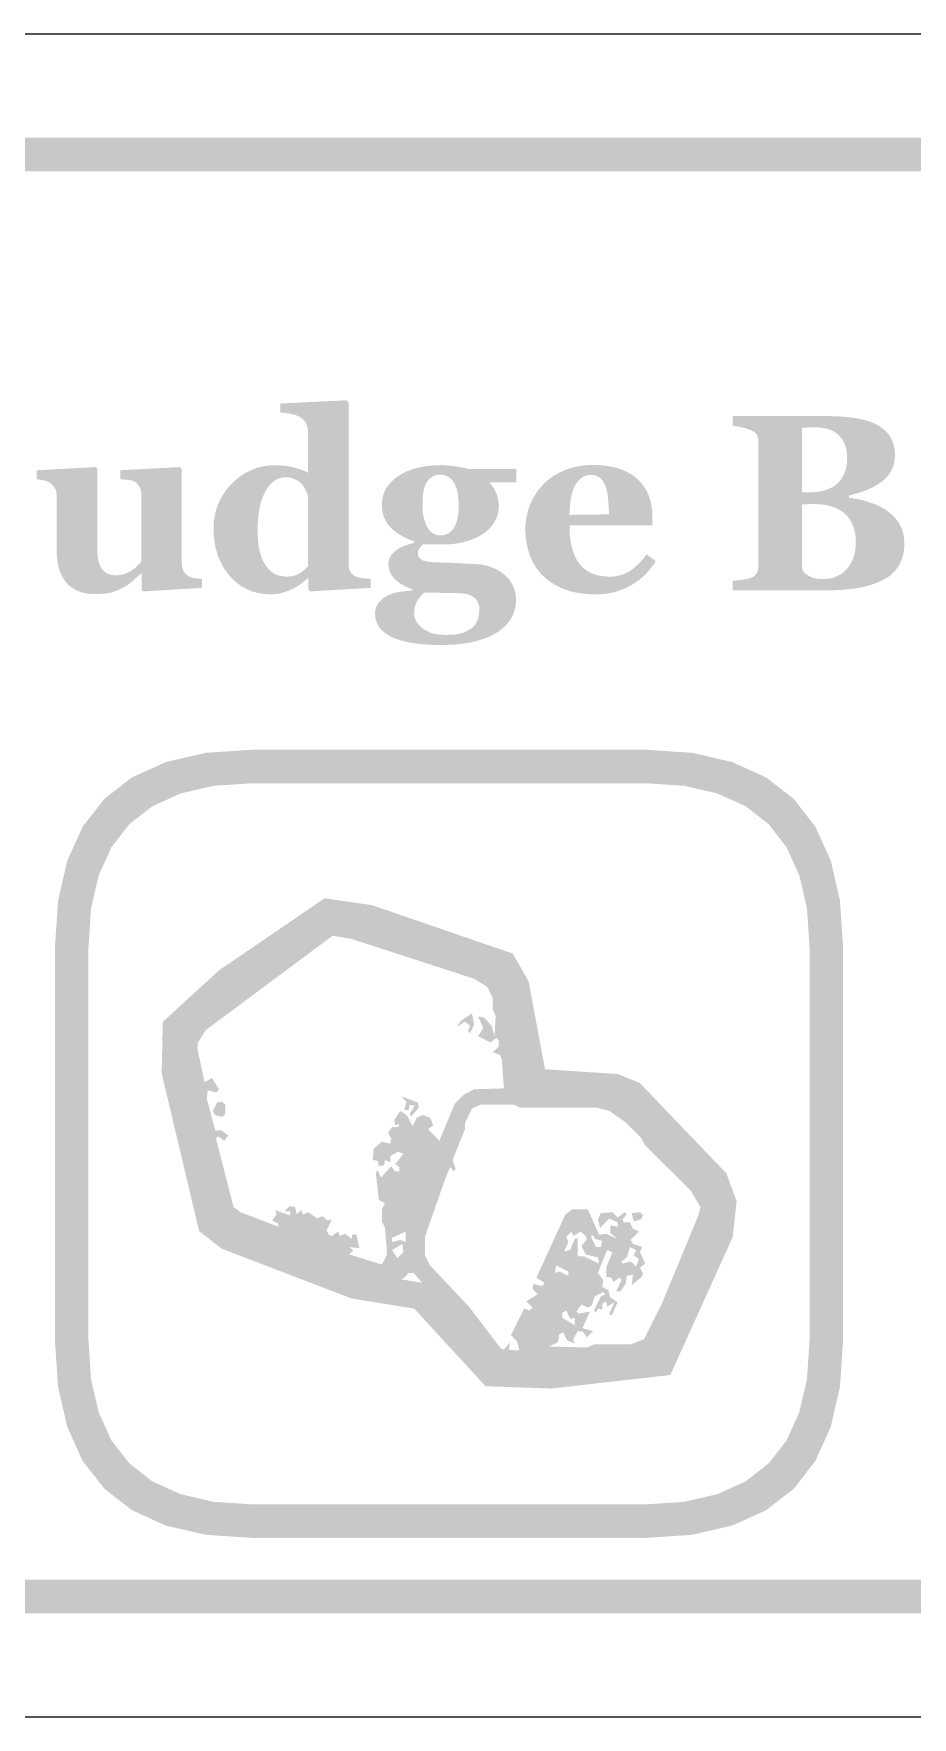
# Model space of a CAD drawing. Header units: millimetres. Extents: x 6 to 594, y 82 to 394.
# Drawn here: x 457.65 to 468.13, y 211.96 to 232.04 of the extents above; entities that cross this region are included whole.
import ezdxf

# ---------------------------------------------------------------- set-up
doc = ezdxf.new("R2010")
doc.units = ezdxf.units.MM
doc.layers.add('CUT', color=1, linetype='Continuous')
doc.layers.add('RASTER', color=7, linetype='Continuous')

msp = doc.modelspace()

# ---------------------------------------------------------------- hatches: boundary and pattern name
at = {"layer": 'RASTER'}
h = msp.add_hatch(color=7, dxfattribs=at)
h.paths.add_polyline_path([(431.8, 228.6), (431.834, 229.116), (431.938, 229.563), (432.109, 229.941), (432.35, 230.25), (432.659, 230.491), (433.038, 230.663), (433.484, 230.766), (434, 230.8), (491.2, 230.8), (491.716, 230.766), (492.163, 230.663), (492.541, 230.491), (492.85, 230.25), (493.091, 229.941), (493.263, 229.563), (493.366, 229.116), (493.4, 228.6), (493.4, 215.4), (493.366, 214.884), (493.263, 214.438), (493.091, 214.059), (492.85, 213.75), (492.541, 213.509), (492.163, 213.337), (491.716, 213.234), (491.2, 213.2), (434, 213.2), (433.484, 213.234), (433.038, 213.337), (432.659, 213.509), (432.35, 213.75), (432.109, 214.059), (431.938, 214.438), (431.834, 214.884), (431.8, 215.4)])
h.paths.add_polyline_path([(432.2, 228.6), (432.2, 215.4), (432.228, 214.978), (432.313, 214.613), (432.453, 214.303), (432.65, 214.05), (432.903, 213.853), (433.213, 213.712), (433.578, 213.628), (434, 213.6), (491.2, 213.6), (491.622, 213.628), (491.988, 213.712), (492.297, 213.853), (492.55, 214.05), (492.747, 214.303), (492.888, 214.613), (492.972, 214.978), (493, 215.4), (493, 228.6), (492.972, 229.022), (492.888, 229.388), (492.747, 229.697), (492.55, 229.95), (492.297, 230.147), (491.988, 230.288), (491.622, 230.372), (491.2, 230.4), (434, 230.4), (433.578, 230.372), (433.213, 230.288), (432.903, 230.147), (432.65, 229.95), (432.453, 229.697), (432.313, 229.388), (432.228, 229.022), (432.2, 228.6)])
h = msp.add_hatch(color=7, dxfattribs=at)
h.paths.add_polyline_path([(461.667, 225.431), (460.945, 225.388), (460.923, 225.409), (460.923, 225.544), (460.913, 225.546), (460.894, 225.527), (460.873, 225.509), (460.852, 225.491), (460.828, 225.474), (460.803, 225.457), (460.776, 225.441), (460.748, 225.426), (460.718, 225.411), (460.688, 225.397), (460.657, 225.386), (460.626, 225.376), (460.596, 225.368), (460.565, 225.361), (460.534, 225.357), (460.503, 225.354), (460.472, 225.353), (460.399, 225.357), (460.33, 225.367), (460.264, 225.384), (460.202, 225.408), (460.142, 225.439), (460.086, 225.477), (460.033, 225.521), (459.984, 225.573), (459.939, 225.63), (459.9, 225.691), (459.867, 225.756), (459.84, 225.825), (459.819, 225.898), (459.804, 225.975), (459.795, 226.056), (459.792, 226.141), (459.795, 226.217), (459.805, 226.29), (459.822, 226.361), (459.846, 226.428), (459.876, 226.493), (459.913, 226.555), (459.956, 226.615), (460.006, 226.671), (460.062, 226.723), (460.119, 226.768), (460.18, 226.806), (460.244, 226.837), (460.31, 226.862), (460.379, 226.879), (460.451, 226.889), (460.526, 226.893), (460.556, 226.892), (460.585, 226.891), (460.614, 226.889), (460.642, 226.886), (460.67, 226.882), (460.698, 226.877), (460.725, 226.872), (460.751, 226.866), (460.777, 226.859), (460.801, 226.851), (460.824, 226.844), (460.846, 226.836), (460.867, 226.828), (460.886, 226.82), (460.903, 226.811), (460.92, 226.802), (460.92, 227.281), (460.919, 227.294), (460.918, 227.308), (460.917, 227.321), (460.914, 227.333), (460.911, 227.346), (460.907, 227.358), (460.903, 227.371), (460.898, 227.383), (460.892, 227.394), (460.886, 227.405), (460.879, 227.415), (460.872, 227.425), (460.865, 227.434), (460.857, 227.442), (460.848, 227.45), (460.839, 227.457), (460.828, 227.464), (460.815, 227.472), (460.802, 227.478), (460.788, 227.484), (460.774, 227.49), (460.758, 227.495), (460.742, 227.499), (460.726, 227.503), (460.709, 227.506), (460.692, 227.509), (460.675, 227.512), (460.657, 227.515), (460.64, 227.517), (460.623, 227.519), (460.606, 227.521), (460.589, 227.523), (460.589, 227.629), (461.38, 227.668), (461.402, 227.644), (461.402, 225.724), (461.402, 225.71), (461.403, 225.697), (461.404, 225.684), (461.406, 225.672), (461.409, 225.661), (461.412, 225.65), (461.416, 225.64), (461.42, 225.63), (461.425, 225.621), (461.431, 225.612), (461.437, 225.604), (461.444, 225.596), (461.452, 225.589), (461.46, 225.582), (461.469, 225.576), (461.479, 225.57), (461.488, 225.566), (461.497, 225.562), (461.506, 225.559), (461.517, 225.556), (461.529, 225.553), (461.542, 225.551), (461.555, 225.548), (461.569, 225.546), (461.584, 225.545), (461.598, 225.543), (461.611, 225.542), (461.623, 225.541), (461.635, 225.54), (461.647, 225.539), (461.657, 225.538), (461.667, 225.538)])
h.paths.add_polyline_path([(460.92, 225.692), (460.92, 226.519), (460.917, 226.528), (460.914, 226.536), (460.911, 226.545), (460.908, 226.555), (460.904, 226.564), (460.9, 226.574), (460.896, 226.584), (460.891, 226.594), (460.886, 226.604), (460.881, 226.614), (460.876, 226.624), (460.869, 226.634), (460.863, 226.643), (460.856, 226.653), (460.849, 226.662), (460.841, 226.671), (460.833, 226.679), (460.825, 226.686), (460.816, 226.694), (460.806, 226.7), (460.796, 226.707), (460.786, 226.714), (460.774, 226.72), (460.762, 226.726), (460.75, 226.731), (460.737, 226.736), (460.724, 226.74), (460.71, 226.743), (460.696, 226.746), (460.682, 226.748), (460.667, 226.749), (460.652, 226.749), (460.616, 226.747), (460.582, 226.739), (460.549, 226.726), (460.518, 226.708), (460.489, 226.684), (460.462, 226.656), (460.436, 226.622), (460.412, 226.584), (460.39, 226.54), (460.371, 226.492), (460.354, 226.44), (460.341, 226.384), (460.331, 226.323), (460.324, 226.259), (460.319, 226.19), (460.318, 226.116), (460.318, 226.087), (460.319, 226.058), (460.32, 226.031), (460.322, 226.004), (460.324, 225.977), (460.327, 225.952), (460.331, 225.927), (460.335, 225.903), (460.339, 225.88), (460.345, 225.857), (460.351, 225.835), (460.358, 225.813), (460.366, 225.792), (460.374, 225.771), (460.384, 225.751), (460.394, 225.731), (460.405, 225.712), (460.417, 225.694), (460.429, 225.678), (460.442, 225.662), (460.456, 225.647), (460.471, 225.634), (460.487, 225.621), (460.503, 225.609), (460.52, 225.599), (460.538, 225.59), (460.557, 225.583), (460.577, 225.577), (460.597, 225.572), (460.618, 225.568), (460.64, 225.566), (460.663, 225.566), (460.685, 225.566), (460.706, 225.568), (460.726, 225.57), (460.745, 225.574), (460.763, 225.579), (460.78, 225.585), (460.796, 225.592), (460.811, 225.6), (460.826, 225.609), (460.84, 225.619), (460.854, 225.629), (460.868, 225.64), (460.881, 225.652), (460.894, 225.664), (460.907, 225.678), (460.92, 225.692)])
h = msp.add_hatch(color=7, dxfattribs=at)
h.paths.add_polyline_path([(467.821, 226.354), (467.844, 226.337), (467.865, 226.319), (467.886, 226.301), (467.906, 226.281), (467.924, 226.26), (467.942, 226.238), (467.958, 226.216), (467.973, 226.192), (467.987, 226.167), (467.999, 226.141), (468.009, 226.114), (468.017, 226.086), (468.023, 226.057), (468.028, 226.026), (468.031, 225.995), (468.032, 225.963), (468.031, 225.924), (468.027, 225.886), (468.022, 225.851), (468.015, 225.817), (468.006, 225.784), (467.994, 225.753), (467.981, 225.723), (467.965, 225.695), (467.947, 225.669), (467.928, 225.643), (467.907, 225.62), (467.884, 225.598), (467.859, 225.577), (467.832, 225.557), (467.804, 225.54), (467.774, 225.523), (467.74, 225.507), (467.705, 225.492), (467.669, 225.478), (467.632, 225.466), (467.593, 225.454), (467.553, 225.444), (467.512, 225.435), (467.47, 225.428), (467.426, 225.421), (467.38, 225.416), (467.332, 225.411), (467.283, 225.407), (467.231, 225.404), (467.177, 225.402), (467.122, 225.4), (467.065, 225.4), (465.985, 225.4), (465.985, 225.514), (465.997, 225.515), (466.009, 225.517), (466.023, 225.518), (466.037, 225.52), (466.051, 225.521), (466.067, 225.523), (466.083, 225.525), (466.1, 225.527), (466.116, 225.53), (466.131, 225.532), (466.145, 225.534), (466.158, 225.537), (466.17, 225.54), (466.18, 225.542), (466.189, 225.545), (466.196, 225.548), (466.209, 225.554), (466.221, 225.56), (466.232, 225.566), (466.242, 225.573), (466.25, 225.581), (466.258, 225.589), (466.265, 225.597), (466.27, 225.606), (466.275, 225.615), (466.279, 225.625), (466.282, 225.636), (466.285, 225.647), (466.287, 225.659), (466.289, 225.672), (466.29, 225.685), (466.29, 225.699), (466.29, 227.164), (466.29, 227.177), (466.289, 227.189), (466.288, 227.201), (466.286, 227.212), (466.284, 227.223), (466.281, 227.233), (466.278, 227.242), (466.274, 227.252), (466.269, 227.26), (466.263, 227.269), (466.255, 227.277), (466.246, 227.285), (466.236, 227.292), (466.224, 227.299), (466.211, 227.306), (466.196, 227.313), (466.185, 227.318), (466.173, 227.322), (466.16, 227.326), (466.147, 227.33), (466.134, 227.334), (466.12, 227.338), (466.106, 227.341), (466.091, 227.345), (466.076, 227.348), (466.062, 227.35), (466.048, 227.353), (466.034, 227.356), (466.021, 227.358), (466.009, 227.36), (465.997, 227.362), (465.985, 227.364), (465.985, 227.479), (467.115, 227.479), (467.218, 227.477), (467.313, 227.471), (467.401, 227.462), (467.482, 227.449), (467.555, 227.433), (467.621, 227.413), (467.679, 227.389), (467.73, 227.361), (467.774, 227.33), (467.813, 227.296), (467.845, 227.258), (467.872, 227.216), (467.892, 227.171), (467.907, 227.123), (467.916, 227.071), (467.919, 227.016), (467.918, 226.99), (467.916, 226.965), (467.913, 226.94), (467.908, 226.917), (467.902, 226.894), (467.895, 226.872), (467.886, 226.851), (467.876, 226.83), (467.865, 226.811), (467.853, 226.792), (467.839, 226.774), (467.825, 226.756), (467.809, 226.739), (467.792, 226.723), (467.774, 226.707), (467.755, 226.692), (467.736, 226.679), (467.717, 226.666), (467.697, 226.653), (467.676, 226.641), (467.654, 226.63), (467.631, 226.619), (467.608, 226.608), (467.583, 226.598), (467.558, 226.589), (467.533, 226.579), (467.507, 226.57), (467.48, 226.562), (467.453, 226.554), (467.426, 226.546), (467.398, 226.539), (467.37, 226.532), (467.37, 226.504), (467.398, 226.501), (467.427, 226.497), (467.456, 226.492), (467.486, 226.486), (467.516, 226.479), (467.546, 226.472), (467.576, 226.463), (467.607, 226.454), (467.637, 226.444), (467.666, 226.433), (467.695, 226.422), (467.722, 226.409), (467.748, 226.397), (467.773, 226.383), (467.797, 226.369), (467.821, 226.354)])
h.paths.add_polyline_path([(467.349, 226.979), (467.348, 227.021), (467.343, 227.061), (467.335, 227.098), (467.325, 227.133), (467.311, 227.165), (467.294, 227.196), (467.274, 227.223), (467.252, 227.249), (467.226, 227.271), (467.197, 227.291), (467.165, 227.308), (467.13, 227.321), (467.092, 227.332), (467.051, 227.339), (467.007, 227.344), (466.959, 227.345), (466.952, 227.345), (466.944, 227.345), (466.936, 227.345), (466.927, 227.345), (466.918, 227.344), (466.908, 227.344), (466.898, 227.344), (466.887, 227.343), (466.876, 227.343), (466.865, 227.342), (466.855, 227.342), (466.845, 227.341), (466.836, 227.341), (466.827, 227.34), (466.818, 227.34), (466.81, 227.339), (466.81, 226.569), (466.886, 226.569), (466.944, 226.571), (466.997, 226.576), (467.047, 226.584), (467.092, 226.597), (467.134, 226.612), (467.172, 226.631), (467.206, 226.654), (467.236, 226.68), (467.263, 226.708), (467.286, 226.74), (467.305, 226.774), (467.321, 226.81), (467.333, 226.848), (467.342, 226.89), (467.347, 226.933), (467.349, 226.979)])
h.paths.add_polyline_path([(467.452, 225.982), (467.45, 226.034), (467.444, 226.084), (467.433, 226.13), (467.419, 226.173), (467.401, 226.213), (467.379, 226.25), (467.353, 226.284), (467.323, 226.314), (467.289, 226.341), (467.251, 226.365), (467.21, 226.385), (467.166, 226.401), (467.117, 226.414), (467.066, 226.423), (467.011, 226.428), (466.952, 226.43), (466.945, 226.43), (466.937, 226.43), (466.929, 226.429), (466.92, 226.429), (466.91, 226.429), (466.9, 226.429), (466.889, 226.428), (466.878, 226.428), (466.867, 226.427), (466.857, 226.427), (466.847, 226.426), (466.838, 226.426), (466.83, 226.425), (466.822, 226.425), (466.816, 226.424), (466.81, 226.424), (466.81, 225.664), (466.814, 225.65), (466.82, 225.638), (466.828, 225.625), (466.837, 225.614), (466.848, 225.603), (466.861, 225.592), (466.876, 225.582), (466.892, 225.572), (466.91, 225.563), (466.928, 225.556), (466.948, 225.549), (466.968, 225.544), (466.989, 225.54), (467.012, 225.537), (467.035, 225.535), (467.059, 225.535), (467.102, 225.537), (467.142, 225.542), (467.181, 225.551), (467.217, 225.564), (467.251, 225.581), (467.284, 225.601), (467.314, 225.624), (467.342, 225.652), (467.368, 225.683), (467.39, 225.716), (467.409, 225.753), (467.424, 225.793), (467.436, 225.836), (467.445, 225.881), (467.45, 225.93), (467.452, 225.982)])
msp.add_hatch(color=7, dxfattribs=at).paths.add_polyline_path([(459.654, 225.431), (458.955, 225.388), (458.933, 225.409), (458.933, 225.601), (458.925, 225.601), (458.912, 225.589), (458.9, 225.578), (458.888, 225.567), (458.875, 225.556), (458.863, 225.545), (458.851, 225.534), (458.839, 225.523), (458.827, 225.512), (458.815, 225.501), (458.802, 225.491), (458.789, 225.481), (458.775, 225.471), (458.761, 225.461), (458.746, 225.452), (458.73, 225.443), (458.714, 225.434), (458.695, 225.424), (458.677, 225.415), (458.659, 225.407), (458.641, 225.399), (458.624, 225.392), (458.606, 225.386), (458.589, 225.38), (458.572, 225.375), (458.555, 225.371), (458.535, 225.367), (458.514, 225.363), (458.491, 225.361), (458.465, 225.359), (458.438, 225.357), (458.409, 225.356), (458.378, 225.356), (458.325, 225.358), (458.274, 225.364), (458.227, 225.375), (458.183, 225.389), (458.142, 225.408), (458.105, 225.431), (458.07, 225.458), (458.039, 225.489), (458.012, 225.524), (457.988, 225.563), (457.967, 225.605), (457.951, 225.65), (457.938, 225.699), (457.929, 225.751), (457.923, 225.807), (457.921, 225.866), (457.921, 226.525), (457.921, 226.539), (457.92, 226.552), (457.918, 226.565), (457.916, 226.577), (457.913, 226.588), (457.909, 226.599), (457.904, 226.609), (457.899, 226.618), (457.894, 226.627), (457.887, 226.635), (457.881, 226.644), (457.874, 226.652), (457.866, 226.66), (457.858, 226.667), (457.85, 226.675), (457.841, 226.682), (457.833, 226.687), (457.825, 226.692), (457.816, 226.696), (457.807, 226.701), (457.797, 226.704), (457.787, 226.708), (457.776, 226.711), (457.765, 226.713), (457.753, 226.716), (457.742, 226.718), (457.731, 226.719), (457.72, 226.721), (457.709, 226.723), (457.699, 226.724), (457.689, 226.725), (457.68, 226.726), (457.68, 226.833), (458.39, 226.871), (458.406, 226.849), (458.406, 225.875), (458.407, 225.838), (458.41, 225.804), (458.414, 225.773), (458.421, 225.744), (458.429, 225.717), (458.439, 225.693), (458.45, 225.671), (458.464, 225.652), (458.479, 225.635), (458.496, 225.621), (458.513, 225.608), (458.533, 225.598), (458.553, 225.59), (458.575, 225.585), (458.598, 225.581), (458.623, 225.58), (458.649, 225.581), (458.674, 225.584), (458.698, 225.588), (458.722, 225.594), (458.745, 225.601), (458.767, 225.611), (458.789, 225.622), (458.81, 225.634), (458.83, 225.648), (458.848, 225.662), (458.866, 225.676), (458.881, 225.69), (458.896, 225.705), (458.909, 225.72), (458.92, 225.735), (458.931, 225.75), (458.931, 226.54), (458.93, 226.552), (458.929, 226.564), (458.928, 226.576), (458.926, 226.587), (458.923, 226.598), (458.92, 226.609), (458.916, 226.619), (458.912, 226.629), (458.906, 226.639), (458.901, 226.648), (458.895, 226.657), (458.888, 226.665), (458.881, 226.673), (458.873, 226.68), (458.865, 226.687), (458.856, 226.693), (458.849, 226.698), (458.841, 226.702), (458.833, 226.705), (458.824, 226.708), (458.814, 226.711), (458.804, 226.713), (458.792, 226.715), (458.78, 226.717), (458.768, 226.718), (458.756, 226.72), (458.743, 226.721), (458.731, 226.722), (458.718, 226.723), (458.706, 226.724), (458.693, 226.725), (458.68, 226.726), (458.68, 226.833), (459.391, 226.871), (459.413, 226.849), (459.413, 225.718), (459.413, 225.705), (459.414, 225.693), (459.415, 225.682), (459.418, 225.67), (459.421, 225.66), (459.424, 225.65), (459.428, 225.64), (459.433, 225.631), (459.438, 225.622), (459.444, 225.613), (459.451, 225.605), (459.458, 225.598), (459.466, 225.59), (459.474, 225.583), (459.483, 225.576), (459.493, 225.57), (459.5, 225.566), (459.508, 225.562), (459.516, 225.558), (459.525, 225.555), (459.534, 225.552), (459.544, 225.55), (459.555, 225.548), (459.566, 225.546), (459.577, 225.544), (459.588, 225.543), (459.599, 225.542), (459.61, 225.54), (459.621, 225.54), (459.632, 225.539), (459.643, 225.538), (459.654, 225.538)])
h = msp.add_hatch(color=7, dxfattribs=at)
h.paths.add_polyline_path([(463.403, 226.689), (463.08, 226.689), (463.094, 226.673), (463.107, 226.656), (463.119, 226.64), (463.13, 226.623), (463.141, 226.606), (463.15, 226.588), (463.159, 226.571), (463.166, 226.553), (463.173, 226.535), (463.179, 226.517), (463.184, 226.498), (463.188, 226.48), (463.191, 226.461), (463.193, 226.442), (463.194, 226.423), (463.195, 226.403), (463.194, 226.378), (463.191, 226.354), (463.187, 226.329), (463.181, 226.305), (463.174, 226.282), (463.164, 226.259), (463.153, 226.236), (463.141, 226.214), (463.126, 226.192), (463.111, 226.171), (463.095, 226.152), (463.078, 226.133), (463.06, 226.116), (463.04, 226.099), (463.02, 226.084), (462.998, 226.069), (462.976, 226.056), (462.952, 226.042), (462.927, 226.03), (462.901, 226.019), (462.875, 226.008), (462.847, 225.998), (462.819, 225.989), (462.789, 225.98), (462.759, 225.973), (462.728, 225.966), (462.696, 225.96), (462.664, 225.956), (462.631, 225.952), (462.597, 225.95), (462.563, 225.948), (462.528, 225.948), (462.289, 225.948), (462.285, 225.944), (462.28, 225.94), (462.276, 225.936), (462.271, 225.931), (462.266, 225.925), (462.261, 225.919), (462.256, 225.913), (462.251, 225.906), (462.246, 225.899), (462.241, 225.892), (462.238, 225.885), (462.235, 225.878), (462.232, 225.871), (462.231, 225.864), (462.23, 225.858), (462.229, 225.851), (462.23, 225.836), (462.233, 225.821), (462.237, 225.808), (462.242, 225.797), (462.249, 225.786), (462.258, 225.777), (462.269, 225.769), (462.281, 225.762), (462.295, 225.756), (462.312, 225.751), (462.331, 225.746), (462.353, 225.742), (462.377, 225.739), (462.405, 225.737), (462.434, 225.735), (462.467, 225.734), (462.5, 225.733), (462.534, 225.732), (462.567, 225.731), (462.601, 225.73), (462.634, 225.728), (462.668, 225.727), (462.702, 225.725), (462.736, 225.723), (462.769, 225.721), (462.799, 225.719), (462.827, 225.718), (462.853, 225.717), (462.876, 225.716), (462.897, 225.715), (462.915, 225.714), (462.931, 225.713), (462.952, 225.712), (462.973, 225.71), (462.995, 225.707), (463.016, 225.703), (463.037, 225.698), (463.058, 225.692), (463.079, 225.686), (463.1, 225.679), (463.12, 225.671), (463.14, 225.663), (463.159, 225.654), (463.178, 225.644), (463.195, 225.634), (463.212, 225.624), (463.229, 225.612), (463.245, 225.601), (463.261, 225.587), (463.277, 225.573), (463.292, 225.558), (463.306, 225.542), (463.32, 225.525), (463.332, 225.508), (463.345, 225.489), (463.356, 225.47), (463.366, 225.449), (463.375, 225.428), (463.383, 225.406), (463.389, 225.384), (463.394, 225.36), (463.397, 225.336), (463.399, 225.311), (463.4, 225.286), (463.399, 225.258), (463.396, 225.231), (463.392, 225.204), (463.386, 225.178), (463.379, 225.152), (463.37, 225.126), (463.359, 225.101), (463.346, 225.076), (463.332, 225.052), (463.316, 225.029), (463.298, 225.006), (463.279, 224.985), (463.257, 224.964), (463.234, 224.944), (463.21, 224.925), (463.183, 224.906), (463.153, 224.888), (463.122, 224.871), (463.09, 224.855), (463.056, 224.84), (463.02, 224.826), (462.983, 224.813), (462.945, 224.801), (462.905, 224.791), (462.864, 224.781), (462.82, 224.773), (462.773, 224.766), (462.724, 224.76), (462.673, 224.755), (462.619, 224.752), (462.563, 224.75), (462.505, 224.75), (462.411, 224.751), (462.324, 224.755), (462.242, 224.763), (462.166, 224.773), (462.095, 224.786), (462.031, 224.802), (461.972, 224.821), (461.919, 224.843), (461.872, 224.868), (461.831, 224.896), (461.797, 224.927), (461.768, 224.961), (461.746, 224.997), (461.731, 225.037), (461.721, 225.079), (461.718, 225.125), (461.72, 225.153), (461.725, 225.18), (461.733, 225.206), (461.745, 225.23), (461.761, 225.253), (461.779, 225.275), (461.801, 225.296), (461.827, 225.315), (461.856, 225.333), (461.888, 225.348), (461.925, 225.362), (461.965, 225.373), (462.009, 225.382), (462.057, 225.389), (462.108, 225.394), (462.163, 225.397), (462.163, 225.415), (462.131, 225.426), (462.1, 225.439), (462.071, 225.453), (462.044, 225.468), (462.018, 225.483), (461.995, 225.5), (461.973, 225.517), (461.953, 225.535), (461.936, 225.555), (461.92, 225.575), (461.907, 225.595), (461.897, 225.617), (461.888, 225.639), (461.883, 225.662), (461.879, 225.686), (461.878, 225.711), (461.878, 225.726), (461.88, 225.74), (461.882, 225.754), (461.885, 225.767), (461.89, 225.78), (461.895, 225.792), (461.901, 225.804), (461.908, 225.815), (461.916, 225.825), (461.924, 225.835), (461.933, 225.845), (461.942, 225.854), (461.952, 225.864), (461.962, 225.873), (461.973, 225.881), (461.985, 225.889), (461.995, 225.896), (462.006, 225.903), (462.018, 225.909), (462.03, 225.915), (462.043, 225.921), (462.056, 225.926), (462.07, 225.932), (462.084, 225.937), (462.099, 225.942), (462.112, 225.946), (462.126, 225.951), (462.138, 225.955), (462.15, 225.958), (462.162, 225.962), (462.172, 225.965), (462.183, 225.968), (462.183, 225.984), (462.135, 226.003), (462.09, 226.023), (462.049, 226.044), (462.011, 226.066), (461.976, 226.089), (461.945, 226.112), (461.917, 226.137), (461.892, 226.163), (461.87, 226.19), (461.851, 226.219), (461.835, 226.249), (461.822, 226.28), (461.812, 226.313), (461.805, 226.348), (461.8, 226.384), (461.799, 226.421), (461.802, 226.473), (461.811, 226.523), (461.827, 226.57), (461.848, 226.615), (461.876, 226.656), (461.91, 226.695), (461.951, 226.732), (461.997, 226.765), (462.048, 226.795), (462.103, 226.822), (462.161, 226.844), (462.222, 226.862), (462.287, 226.876), (462.355, 226.886), (462.426, 226.892), (462.5, 226.894), (462.525, 226.894), (462.55, 226.893), (462.574, 226.892), (462.598, 226.89), (462.622, 226.888), (462.646, 226.885), (462.67, 226.881), (462.693, 226.877), (462.716, 226.873), (462.737, 226.869), (462.756, 226.865), (462.775, 226.861), (462.792, 226.858), (462.807, 226.854), (462.822, 226.851), (462.834, 226.847), (463.403, 226.847)])
h.paths.add_polyline_path([(462.716, 226.409), (462.715, 226.451), (462.712, 226.49), (462.708, 226.528), (462.702, 226.563), (462.695, 226.595), (462.685, 226.626), (462.674, 226.654), (462.662, 226.68), (462.647, 226.704), (462.631, 226.724), (462.613, 226.741), (462.593, 226.755), (462.571, 226.766), (462.547, 226.774), (462.522, 226.778), (462.495, 226.78), (462.48, 226.779), (462.467, 226.778), (462.454, 226.776), (462.441, 226.773), (462.429, 226.769), (462.417, 226.765), (462.406, 226.759), (462.395, 226.753), (462.385, 226.746), (462.375, 226.738), (462.365, 226.729), (462.356, 226.72), (462.348, 226.709), (462.34, 226.699), (462.333, 226.687), (462.326, 226.674), (462.32, 226.662), (462.315, 226.648), (462.31, 226.635), (462.305, 226.62), (462.301, 226.606), (462.298, 226.59), (462.295, 226.574), (462.292, 226.558), (462.29, 226.541), (462.289, 226.524), (462.287, 226.507), (462.286, 226.49), (462.285, 226.473), (462.284, 226.456), (462.284, 226.439), (462.284, 226.421), (462.284, 226.382), (462.287, 226.345), (462.291, 226.309), (462.298, 226.276), (462.305, 226.244), (462.315, 226.214), (462.326, 226.185), (462.339, 226.159), (462.354, 226.135), (462.37, 226.114), (462.388, 226.096), (462.407, 226.082), (462.427, 226.071), (462.449, 226.063), (462.473, 226.058), (462.497, 226.056), (462.523, 226.058), (462.547, 226.062), (462.57, 226.069), (462.591, 226.079), (462.61, 226.092), (462.628, 226.108), (462.644, 226.127), (462.659, 226.149), (462.673, 226.173), (462.684, 226.199), (462.694, 226.228), (462.702, 226.26), (462.708, 226.294), (462.712, 226.33), (462.715, 226.368), (462.716, 226.409)])
h.paths.add_polyline_path([(462.962, 225.179), (462.961, 225.191), (462.96, 225.204), (462.958, 225.216), (462.955, 225.228), (462.951, 225.241), (462.946, 225.253), (462.941, 225.265), (462.934, 225.278), (462.926, 225.29), (462.916, 225.301), (462.903, 225.312), (462.889, 225.322), (462.872, 225.332), (462.854, 225.341), (462.833, 225.35), (462.809, 225.358), (462.795, 225.36), (462.779, 225.362), (462.76, 225.363), (462.74, 225.365), (462.717, 225.366), (462.692, 225.367), (462.665, 225.368), (462.636, 225.369), (462.604, 225.37), (462.57, 225.371), (462.533, 225.371), (462.493, 225.371), (462.45, 225.372), (462.404, 225.372), (462.355, 225.372), (462.304, 225.372), (462.292, 225.361), (462.28, 225.349), (462.268, 225.337), (462.257, 225.324), (462.247, 225.311), (462.237, 225.297), (462.227, 225.283), (462.218, 225.268), (462.21, 225.253), (462.203, 225.237), (462.197, 225.22), (462.193, 225.202), (462.189, 225.183), (462.186, 225.164), (462.185, 225.144), (462.184, 225.123), (462.184, 225.114), (462.185, 225.104), (462.187, 225.095), (462.189, 225.085), (462.192, 225.075), (462.196, 225.064), (462.2, 225.053), (462.204, 225.043), (462.21, 225.032), (462.216, 225.021), (462.223, 225.01), (462.231, 225), (462.239, 224.99), (462.248, 224.98), (462.258, 224.97), (462.269, 224.961), (462.282, 224.95), (462.295, 224.94), (462.309, 224.931), (462.323, 224.923), (462.338, 224.915), (462.352, 224.907), (462.368, 224.9), (462.383, 224.894), (462.4, 224.888), (462.419, 224.883), (462.44, 224.879), (462.462, 224.876), (462.487, 224.873), (462.514, 224.871), (462.543, 224.87), (462.574, 224.87), (462.619, 224.871), (462.663, 224.874), (462.703, 224.88), (462.74, 224.888), (462.775, 224.898), (462.807, 224.911), (462.836, 224.926), (462.862, 224.943), (462.886, 224.963), (462.906, 224.985), (462.923, 225.01), (462.937, 225.039), (462.948, 225.069), (462.956, 225.103), (462.96, 225.14), (462.962, 225.179)])
h = msp.add_hatch(color=7, dxfattribs=at)
h.paths.add_polyline_path([(465.067, 225.75), (465.054, 225.729), (465.04, 225.709), (465.025, 225.689), (465.01, 225.669), (464.994, 225.649), (464.978, 225.63), (464.961, 225.611), (464.943, 225.593), (464.925, 225.574), (464.906, 225.557), (464.886, 225.54), (464.866, 225.524), (464.845, 225.508), (464.823, 225.494), (464.801, 225.479), (464.778, 225.466), (464.754, 225.452), (464.729, 225.44), (464.704, 225.428), (464.68, 225.417), (464.655, 225.407), (464.63, 225.398), (464.605, 225.389), (464.58, 225.382), (464.554, 225.375), (464.528, 225.369), (464.5, 225.364), (464.472, 225.36), (464.443, 225.357), (464.412, 225.355), (464.381, 225.354), (464.349, 225.353), (464.296, 225.354), (464.244, 225.357), (464.195, 225.362), (464.147, 225.369), (464.101, 225.377), (464.057, 225.388), (464.015, 225.4), (463.975, 225.415), (463.936, 225.431), (463.899, 225.448), (463.864, 225.467), (463.831, 225.487), (463.799, 225.508), (463.769, 225.531), (463.741, 225.555), (463.715, 225.58), (463.69, 225.607), (463.667, 225.635), (463.645, 225.663), (463.625, 225.694), (463.607, 225.725), (463.59, 225.757), (463.575, 225.791), (463.562, 225.826), (463.55, 225.861), (463.54, 225.898), (463.531, 225.935), (463.524, 225.973), (463.518, 226.012), (463.514, 226.051), (463.512, 226.091), (463.511, 226.132), (463.512, 226.17), (463.515, 226.206), (463.519, 226.243), (463.525, 226.279), (463.533, 226.314), (463.542, 226.35), (463.553, 226.384), (463.566, 226.419), (463.581, 226.453), (463.596, 226.485), (463.614, 226.517), (463.633, 226.548), (463.653, 226.578), (463.674, 226.607), (463.698, 226.635), (463.722, 226.663), (463.748, 226.688), (463.775, 226.712), (463.804, 226.735), (463.835, 226.757), (463.867, 226.777), (463.901, 226.796), (463.936, 226.814), (463.973, 226.831), (464.012, 226.846), (464.051, 226.859), (464.092, 226.87), (464.134, 226.879), (464.177, 226.887), (464.221, 226.892), (464.266, 226.895), (464.312, 226.896), (464.363, 226.895), (464.41, 226.892), (464.456, 226.889), (464.499, 226.883), (464.54, 226.876), (464.579, 226.868), (464.615, 226.857), (464.649, 226.846), (464.682, 226.833), (464.712, 226.819), (464.742, 226.803), (464.77, 226.786), (464.796, 226.769), (464.822, 226.75), (464.845, 226.729), (464.868, 226.708), (464.888, 226.687), (464.906, 226.664), (464.924, 226.641), (464.94, 226.617), (464.954, 226.592), (464.967, 226.566), (464.979, 226.539), (464.989, 226.511), (464.998, 226.483), (465.006, 226.454), (465.012, 226.424), (465.018, 226.395), (465.022, 226.365), (465.025, 226.335), (465.027, 226.304), (465.027, 226.273), (465.027, 226.178), (464.037, 226.178), (464.039, 226.105), (464.044, 226.037), (464.053, 225.973), (464.066, 225.913), (464.082, 225.859), (464.102, 225.808), (464.126, 225.762), (464.153, 225.721), (464.184, 225.684), (464.219, 225.652), (464.259, 225.625), (464.303, 225.603), (464.351, 225.586), (464.403, 225.574), (464.46, 225.567), (464.52, 225.564), (464.554, 225.565), (464.588, 225.569), (464.62, 225.575), (464.651, 225.583), (464.682, 225.594), (464.711, 225.606), (464.74, 225.622), (464.768, 225.64), (464.795, 225.659), (464.821, 225.68), (464.846, 225.702), (464.87, 225.725), (464.893, 225.75), (464.915, 225.775), (464.936, 225.802), (464.955, 225.831)])
h.paths.add_polyline_path([(464.507, 226.307), (464.507, 226.329), (464.507, 226.351), (464.506, 226.373), (464.505, 226.396), (464.504, 226.418), (464.502, 226.441), (464.5, 226.464), (464.498, 226.487), (464.496, 226.509), (464.493, 226.531), (464.49, 226.551), (464.486, 226.571), (464.482, 226.589), (464.478, 226.606), (464.473, 226.623), (464.468, 226.638), (464.461, 226.654), (464.454, 226.67), (464.446, 226.685), (464.438, 226.698), (464.429, 226.711), (464.42, 226.722), (464.41, 226.732), (464.4, 226.742), (464.388, 226.75), (464.377, 226.757), (464.364, 226.763), (464.351, 226.768), (464.337, 226.772), (464.322, 226.775), (464.307, 226.776), (464.29, 226.777), (464.263, 226.775), (464.237, 226.77), (464.212, 226.761), (464.189, 226.748), (464.167, 226.732), (464.147, 226.713), (464.128, 226.689), (464.11, 226.663), (464.094, 226.632), (464.08, 226.597), (464.068, 226.558), (464.058, 226.515), (464.05, 226.468), (464.044, 226.416), (464.039, 226.361), (464.037, 226.301)])
h = msp.add_hatch(color=7, dxfattribs=at)
h.paths.add_polyline_path([(457.9, 221.15), (457.937, 221.701), (458.047, 222.178), (458.23, 222.582), (458.488, 222.913), (458.818, 223.17), (459.222, 223.353), (459.699, 223.463), (460.25, 223.5), (464.95, 223.5), (465.501, 223.463), (465.978, 223.353), (466.382, 223.17), (466.713, 222.913), (466.97, 222.582), (467.153, 222.178), (467.263, 221.701), (467.3, 221.15), (467.3, 216.45), (467.263, 215.899), (467.153, 215.422), (466.97, 215.018), (466.713, 214.687), (466.382, 214.43), (465.978, 214.247), (465.501, 214.137), (464.95, 214.1), (460.25, 214.1), (459.699, 214.137), (459.222, 214.247), (458.818, 214.43), (458.488, 214.688), (458.23, 215.018), (458.047, 215.422), (457.937, 215.899), (457.9, 216.45)])
h.paths.add_polyline_path([(458.3, 221.15), (458.3, 216.45), (458.33, 215.993), (458.422, 215.597), (458.574, 215.262), (458.788, 214.988), (459.062, 214.774), (459.397, 214.622), (459.793, 214.53), (460.25, 214.5), (464.95, 214.5), (465.407, 214.53), (465.803, 214.622), (466.138, 214.774), (466.413, 214.988), (466.626, 215.262), (466.778, 215.597), (466.87, 215.993), (466.9, 216.45), (466.9, 221.15), (466.87, 221.607), (466.778, 222.003), (466.626, 222.338), (466.413, 222.612), (466.138, 222.826), (465.803, 222.978), (465.407, 223.07), (464.95, 223.1), (460.25, 223.1), (459.793, 223.07), (459.397, 222.978), (459.062, 222.826), (458.788, 222.613), (458.574, 222.338), (458.422, 222.003), (458.33, 221.607), (458.3, 221.15)])
h = msp.add_hatch(color=7, dxfattribs=at)
h.paths.add_polyline_path([(461.116, 221.728), (461.68, 221.647), (463.36, 221.069), (463.55, 220.737), (463.745, 219.689), (464.61, 219.633), (464.875, 219.526), (465.908, 218.448), (466.031, 218.113), (465.984, 217.688), (465.24, 216.043), (463.822, 215.881), (463.036, 215.909), (462.185, 216.834), (461.435, 216.956), (459.887, 217.55), (459.619, 217.76), (459.173, 219.641), (459.186, 220.254), (459.857, 220.869)])
h.paths.add_polyline_path([(461.194, 221.393), (460.056, 220.618), (459.503, 220.111), (459.494, 219.676), (459.905, 217.943), (460.047, 217.831), (461.519, 217.267), (462.346, 217.132), (463.181, 216.224), (463.809, 216.201), (465.023, 216.34), (465.671, 217.773), (465.705, 218.073), (465.63, 218.274), (464.691, 219.255), (464.538, 219.317), (463.476, 219.386), (463.245, 220.625), (463.142, 220.806), (461.605, 221.335), (461.194, 221.393)])
h = msp.add_hatch(color=7, dxfattribs=at)
h.paths.add_polyline_path([(461.224, 221.491), (461.287, 221.502), (461.8, 221.355), (463.009, 220.952), (463.204, 220.853), (463.339, 220.586), (463.511, 219.439), (464.512, 219.413), (464.67, 219.351), (464.963, 219.094), (465.087, 218.925), (465.622, 218.398), (465.732, 218.251), (465.795, 218.13), (465.795, 217.91), (465.073, 216.25), (464.805, 216.188), (463.926, 216.151), (463.852, 216.114), (463.193, 216.114), (462.925, 216.36), (462.874, 216.455), (462.705, 216.616), (462.654, 216.712), (462.177, 217.261), (462.119, 217.261), (462.067, 217.203), (461.873, 217.104), (461.653, 217.141), (460.114, 217.727), (459.92, 217.826), (459.846, 217.899), (459.747, 218.167), (459.527, 219.266), (459.418, 219.633), (459.381, 220.036), (459.48, 220.23), (459.59, 220.34), (460.909, 221.33)])
h.paths.add_polyline_path([(461.213, 221.282), (459.7, 220.157), (459.601, 219.999), (459.601, 219.926), (459.685, 219.534), (459.773, 219.585), (459.857, 219.45), (459.821, 219.413), (459.722, 219.439), (459.711, 219.34), (459.81, 218.962), (459.883, 218.962), (459.967, 218.9), (459.92, 218.837), (459.846, 218.889), (459.821, 218.863), (460.03, 218.046), (460.114, 217.984), (460.565, 217.811), (460.565, 217.848), (460.491, 217.885), (460.543, 217.958), (460.528, 218.009), (460.7, 217.947), (460.711, 217.995), (460.638, 217.995), (460.7, 218.057), (460.763, 218.046), (460.785, 217.958), (460.836, 218.009), (460.858, 217.958), (460.92, 217.984), (461.03, 217.91), (461.092, 217.936), (461.151, 217.885), (461.202, 217.899), (461.14, 217.764), (461.166, 217.716), (461.202, 217.701), (461.276, 217.753), (461.298, 217.701), (461.36, 217.727), (461.444, 217.665), (461.444, 217.716), (461.496, 217.716), (461.532, 217.555), (461.408, 217.569), (461.459, 217.533), (461.408, 217.481), (461.8, 217.36), (461.862, 217.481), (461.836, 217.8), (461.8, 217.874), (461.8, 218.02), (461.836, 218.093), (461.763, 218.13), (461.726, 218.46), (461.752, 218.486), (461.789, 218.398), (461.91, 218.533), (461.957, 218.471), (462.009, 218.471), (462.009, 218.522), (461.957, 218.559), (462.056, 218.68), (461.994, 218.706), (461.899, 218.654), (461.899, 218.581), (461.836, 218.607), (461.825, 218.544), (461.763, 218.533), (461.752, 218.596), (461.69, 218.607), (461.701, 218.742), (461.8, 218.826), (461.899, 218.801), (461.91, 218.863), (461.873, 218.936), (461.921, 218.999), (461.994, 218.999), (462.009, 219.035), (461.957, 219.021), (461.946, 219.083), (462.02, 219.193), (462.104, 219.131), (462.166, 219.01), (462.214, 219.109), (462.287, 219.145), (462.375, 219.109), (462.412, 219.021), (462.35, 218.973), (462.485, 218.837), (462.668, 219.277), (462.778, 219.387), (462.899, 219.45), (463.255, 219.461), (463.229, 219.816), (463.204, 219.864), (463.119, 219.889), (463.193, 219.963), (463.193, 220.036), (463.167, 220.062), (463.094, 220.01), (462.947, 220.084), (463.009, 220.183), (462.947, 220.318), (463.02, 220.303), (463.108, 220.208), (463.145, 220.084), (463.156, 220.329), (463.119, 220.402), (463.119, 220.549), (463.057, 220.67), (462.899, 220.769), (461.433, 221.245)])
h.paths.add_polyline_path([(462.874, 220.355), (462.899, 220.219), (462.852, 220.12), (462.826, 220.146), (462.852, 220.208), (462.789, 220.256), (462.69, 220.194), (462.742, 220.267)])
h.paths.add_polyline_path([(462.031, 219.365), (462.229, 219.292), (462.24, 219.23), (462.155, 219.131), (462.13, 219.156), (462.192, 219.255), (462.13, 219.266), (462.119, 219.204), (462.067, 219.204), (462.093, 219.303)])
h.paths.add_polyline_path([(459.832, 219.292), (459.894, 219.303), (459.931, 219.266), (459.931, 219.156), (459.894, 219.12), (459.81, 219.145), (459.784, 219.193)])
h.paths.add_polyline_path([(462.973, 219.266), (462.874, 219.219), (462.789, 219.046), (462.789, 218.973), (462.643, 218.607), (462.679, 218.497), (462.654, 218.471), (462.617, 218.522), (462.569, 218.423), (462.313, 217.69), (462.313, 217.47), (462.375, 217.349), (462.837, 216.858), (463.218, 216.36), (463.255, 216.345), (463.328, 216.433), (463.313, 216.345), (463.412, 216.334), (463.438, 216.345), (463.412, 216.444), (463.339, 216.517), (463.497, 216.836), (463.559, 216.811), (463.596, 216.847), (463.522, 216.921), (463.658, 217.005), (463.596, 217.067), (463.607, 217.13), (463.706, 217.104), (463.742, 217.141), (463.643, 217.203), (463.988, 217.958), (464.072, 218.02), (464.255, 218.02), (464.391, 217.716), (464.475, 217.727), (464.611, 217.665), (464.523, 217.738), (464.523, 217.826), (464.611, 217.811), (464.611, 217.863), (464.512, 217.91), (464.402, 217.8), (464.376, 217.899), (464.413, 217.973), (464.549, 217.984), (464.611, 217.921), (464.695, 217.984), (464.721, 217.958), (464.67, 217.899), (464.684, 217.863), (464.757, 217.863), (464.794, 217.789), (464.867, 217.753), (464.768, 217.654), (464.794, 217.606), (464.904, 217.569), (464.878, 217.507), (464.941, 217.371), (464.878, 217.324), (464.915, 217.25), (464.889, 217.203), (464.779, 217.115), (464.794, 217.24), (464.721, 217.225), (464.706, 217.13), (464.648, 217.042), (464.596, 217.042), (464.659, 217.177), (464.633, 217.203), (464.56, 217.152), (464.538, 217.203), (464.475, 217.214), (464.475, 217.324), (464.549, 217.507), (464.486, 217.533), (464.376, 217.261), (464.439, 217.177), (464.428, 217.093), (464.501, 217.056), (464.523, 216.968), (464.611, 216.91), (464.538, 216.748), (464.512, 216.774), (464.574, 216.91), (464.486, 216.858), (464.475, 216.921), (464.428, 216.895), (464.428, 216.822), (464.376, 216.836), (464.354, 216.785), (464.329, 216.811), (464.413, 216.983), (464.464, 217.005), (464.439, 217.031), (464.34, 216.983), (464.303, 216.873), (464.255, 216.847), (464.182, 216.884), (464.12, 216.8), (464.145, 216.774), (464.281, 216.8), (464.193, 216.602), (464.318, 216.565), (464.244, 216.492), (464.193, 216.565), (464.134, 216.565), (464.083, 216.47), (464.098, 216.419), (464.01, 216.455), (463.962, 216.554), (463.915, 216.528), (463.9, 216.433), (463.79, 216.382), (464.255, 216.371), (464.329, 216.408), (464.768, 216.408), (464.926, 216.47), (465.135, 216.884), (465.575, 217.947), (465.6, 218.046), (465.476, 218.251), (464.941, 218.779), (464.889, 218.874), (464.706, 219.057), (464.512, 219.193), (464.365, 219.23), (463.449, 219.23), (463.376, 219.266)])
h.paths.add_polyline_path([(464.779, 217.973), (464.878, 217.984), (464.915, 217.947), (464.889, 217.899), (464.805, 217.874)])
h.paths.add_polyline_path([(462.082, 217.753), (461.921, 217.679), (461.921, 217.628), (462.02, 217.654), (462.082, 217.628)])
h.paths.add_polyline_path([(464.061, 217.753), (463.999, 217.69), (464.024, 217.628), (463.973, 217.518), (464.046, 217.533), (464.098, 217.665), (464.134, 217.679), (464.134, 217.459), (464.208, 217.459), (464.391, 217.371), (464.376, 217.445), (464.23, 217.481), (464.182, 217.58), (464.244, 217.665), (464.23, 217.701), (464.171, 217.753), (464.083, 217.701)])
h.paths.add_polyline_path([(464.318, 217.716), (464.292, 217.69), (464.354, 217.569), (464.413, 217.569), (464.428, 217.643), (464.34, 217.665)])
h.paths.add_polyline_path([(462.045, 217.606), (461.921, 217.533), (461.983, 217.434), (462.056, 217.507)])
h.paths.add_polyline_path([(464.757, 217.569), (464.721, 217.445), (464.659, 217.397), (464.67, 217.371), (464.768, 217.397), (464.831, 217.335), (464.867, 217.423), (464.805, 217.47), (464.831, 217.533)])
h.paths.add_polyline_path([(463.878, 217.349), (463.863, 217.261), (463.915, 217.276), (464.024, 217.225), (464.024, 217.276)])
h.paths.add_polyline_path([(463.999, 216.811), (463.951, 216.785), (463.951, 216.726), (464.098, 216.638), (464.098, 216.726), (464.046, 216.712)])

# ---------------------------------------------------------------- linework, layer by layer
at = {"layer": 'CUT'}
for points in [[(433.599, 232.04), (491.601, 232.04)], [(491.601, 211.96), (433.599, 211.96)]]:
    msp.add_lwpolyline(points, dxfattribs=at)

doc.saveas('drawing.dxf')
